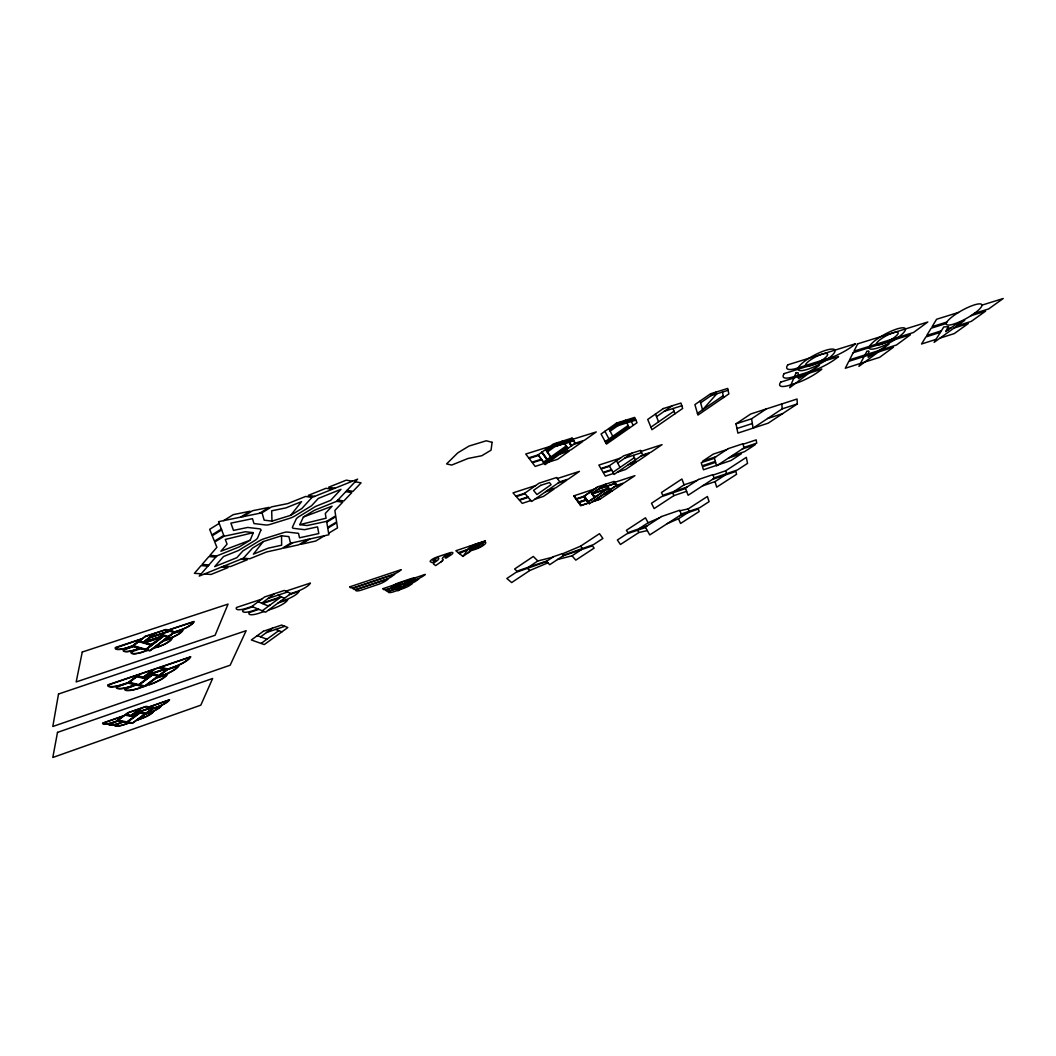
<?xml version="1.0" encoding="UTF-8"?>
<svg xmlns="http://www.w3.org/2000/svg" width="1056" height="1056" viewBox="0 0 1056 1056"><rect width="100%" height="100%" fill="white"/><g stroke="black" fill="none" stroke-linecap="round" stroke-linejoin="round"><path stroke-width="1.5" d="M115.315 725.01L115.302 725.195A11.906 2.64 -21.6 0 0 124.001 724.561L128.515 723.004L123.499 722.132M131.683 651.895L131.604 652.252A13.411 3.445 -21.4 0 0 136.712 653.387M171.481 638.642L171.336 639.012A13.319 3.419 -21.6 0 1 164.34 644.173L162.769 644.912A13.372 3.432 -21.6 0 1 157.793 646.866L152.684 648.754M250.193 540.184L253.282 532.633L245.348 531.749L224.07 536.25L214.751 542.005L216.889 547.325L209.946 555.35L216.784 555.931L239.356 546.836L250.193 540.184L220.876 551.232L227.066 544.144L225.284 539.444L253.282 532.633M336.719 501.31L342.672 502.234L334.871 510.444L335.689 515.856L326.621 521.36L307.085 525.545L299.825 524.634L303.389 517.018L314.411 510.286L336.719 501.31L357.601 479.147L311.982 497.442L301.871 508.504L290.743 515.315L271.986 521.136L264.172 520.159L262.033 512.78L271.577 506.867L287.826 503.58L305.633 496.452L311.982 497.442M152.711 711.889L152.592 712.114A11.827 2.627 -21.7 0 1 142.23 718.159L137.742 719.77L144.646 714.714M462.924 556.406L485.324 540.87L455.849 550.744L462.924 556.406L470.646 545.78M281.53 535.788L263.248 541.543L253.387 554.162L268.237 548.156L281.648 545.2L281.53 535.788L288.895 536.606L290.545 543.233L281.688 548.605L266.561 551.971L249.81 558.756L243.408 558.202L199.228 576.088L216.784 555.931M290.743 515.315L301.554 501.626L285.938 507.883L271.682 510.8L271.986 521.136M716.773 393.822L702.557 409.86L700.115 401.003M243.408 558.202L252.516 548.104L263.248 541.543M473.035 547.378L472.415 548.434A5.9 1.426 -24.6 0 0 473.55 548.856L473.92 548.816A5.9 1.426 -24.6 0 0 481.325 545.767A5.9 1.426 -24.6 0 0 482.064 543.312L481.694 543.338A5.9 1.426 -24.6 0 0 480.361 543.616L477.074 544.843A5.9 1.426 -24.6 0 0 473.339 547.114L473.207 547.298M403.379 587.096L405.306 585.354A5.755 1.373 -23.9 0 0 404.989 584.707A8.725 2.086 -24 0 1 404.474 583.757L405.214 582.767A8.725 2.086 -24 0 1 407.273 581.156L407.946 580.734A2.891 0.686 -24 0 1 411.444 579.44A2.891 0.686 -24 0 1 411.272 580.523A2.891 0.686 -24 0 1 407.735 582.041L407.062 583.11A5.861 1.399 -24 0 0 408.316 583.466L413.147 580.272A5.768 1.386 -24 0 0 414.691 578.49L414.625 578.358A5.768 1.386 -24 0 0 414.124 578.12L413.147 578.147A5.768 1.386 -24 0 0 410.758 578.741L398.851 582.767A5.795 1.399 -23.9 0 0 396.092 583.915L394.574 584.747A5.795 1.399 -23.9 0 0 393.334 585.578L393.017 585.829A5.795 1.399 -23.9 0 0 392.396 587.308L394.574 588.126A5.9 1.412 -23.8 0 0 397.188 586.463L397.967 585.354A2.891 0.7 -23.9 0 1 394.957 586.054A2.891 0.7 -23.9 0 1 396.541 584.483A2.891 0.7 -23.9 0 1 399.881 583.466L400.224 583.546A8.791 2.112 -23.8 0 1 400.739 584.285L400.198 585.209A8.791 2.112 -23.8 0 1 397.729 587.176A5.755 1.373 -23.9 0 0 396.092 588.496L396.158 589.552M122.338 649.11A14.414 3.775 -21.2 0 0 127.512 647.711L132.739 645.982L145.055 636.425L166.043 629.495L174.332 632.188L179.428 630.498A14.111 3.696 -21.7 0 0 184.681 628.439L186.344 627.647A14.111 3.696 -21.7 0 0 194.132 621.482L167.983 630.115M155.575 632.94L143.22 642.497L164.023 635.606L145.688 649.691M174.332 632.188L149.899 650.892L132.739 645.982M153.806 648.199L162.307 641.692M131.762 686.228A18.229 4.396 -21.5 0 1 116.305 686.822L128.423 682.691L139.894 674.018M154.612 669.016L143.101 677.688L152.83 674.375L138.6 685.04M160.631 676.355A18.018 4.343 -21.7 0 0 179.111 665.412L167.31 669.438L144.566 686.426L128.423 682.691M261.677 599.161L236.465 607.49A13.754 3.59 -22.4 0 0 240.794 609.602L242.18 609.378A13.754 3.59 -22.4 0 0 246.972 608.111L251.869 606.474L264.634 596.944L284.328 590.449L290.902 593.538L295.693 591.954A13.504 3.511 -22.9 0 0 300.696 589.987L302.306 589.208A13.504 3.511 -22.9 0 0 310.411 583.057L285.859 591.162M145.966 685.74L156.222 678.071L166.492 674.929A17.107 4.092 -21.6 0 1 149.371 684.565L139.801 688.063A18.005 4.303 -21.6 0 1 124.648 688.67L136.594 684.578M274.507 593.683L261.703 603.214L281.226 596.746L262.258 610.79M290.902 593.538L265.637 612.19L251.869 606.474M130.918 715.796L141.583 707.956M126.852 722.278L140.026 712.615M260.555 636.847L272.501 628.162M261.083 643.434L278.81 630.63M549.793 446.49L525.743 454.027L528.673 457.868L538.045 454.912L553.397 443.995L572.128 438.068L575.282 443.19L584.404 440.312L596.257 431.93L572.867 439.256M546.691 450.516L557.674 442.662M546.559 450.701L558.109 442.517M547.43 451.955L562.769 440.986L559.31 443.56L572.669 439.362M558.954 443.81L555.469 446.305L573.461 440.656M543.391 462.224L566.056 446.094M544.394 463.241L566.65 447.414M566.861 447.348L544.262 463.426L535.181 466.422L532.382 462.752L541.636 459.822M575.282 443.19L545.134 464.6L538.045 454.912M609.47 429.871L621.126 421.661M610.13 431.178L625.654 420.235M535.643 485.549L513.005 492.875L515.856 496.122L524.7 493.258L538.956 483.226L556.644 477.497L559.799 481.853L568.405 479.054L579.454 471.372L557.383 478.513M605.167 441.606L628.109 425.515M605.84 442.847L628.716 426.822M404.224 586.502L398.152 590.753L395.828 589.367M441.976 561.198L435.679 565.594L433.514 564.049A5.848 1.426 -24.3 0 1 435.574 561.739A8.923 2.191 -24.2 0 0 438.425 559.337L438.742 558.716A8.923 2.191 -24.2 0 0 438.306 557.911L437.976 557.819A2.944 0.726 -24.2 0 0 434.636 558.835A2.944 0.726 -24.2 0 0 432.947 560.472A2.944 0.726 -24.2 0 0 435.943 559.799L435.098 560.974A5.98 1.465 -24.2 0 1 432.392 562.69L430.333 561.752A5.874 1.439 -24.2 0 1 431.072 560.182L431.402 559.904A5.874 1.439 -24.2 0 1 433.686 558.479L434.227 558.202A5.874 1.439 -24.2 0 1 437.039 557.04L449.011 553.04A5.861 1.439 -24.4 0 1 451.387 552.46L451.757 552.433A5.861 1.439 -24.4 0 1 452.826 552.724L452.866 552.869A5.861 1.439 -24.4 0 1 451.216 554.743L446.226 558.043A5.94 1.452 -24.4 0 1 445.025 557.634L445.777 556.499A2.93 0.713 -24.4 0 0 449.368 554.954A2.93 0.713 -24.4 0 0 449.632 553.806A2.93 0.713 -24.4 0 0 446.094 555.1L445.856 555.245M559.799 481.853L531.67 501.468L524.7 493.258M656.528 416.671L672.17 405.794M650.905 427.178L674.005 411.18M700.616 402.811L716.338 391.974M609.272 465.775L623.74 455.809L640.57 450.371L642.668 454.925L614.143 474.408L609.272 465.775L600.877 468.508L598.858 465.089L620.387 458.119M617.681 463.043L632.174 453.09M697.435 413.358L723.241 395.683M612.942 472.296L634.379 457.618M591.056 491.476L597.815 486.922M592.416 493.205L605.22 484.48M605.972 484.229L592.165 493.508L608.335 488.149L587.968 501.97M588.152 501.904L608.203 488.294M602.778 494.815L592.68 501.587L600.23 499.066L592.35 501.745M600.204 499.026L610.645 492.083L602.725 494.723M612.163 490.934L622.71 483.925L614.777 486.552L604.626 493.495L612.19 490.974L604.283 493.667M735.992 423.839L750.75 413.978L797.042 399.023L797.32 403.933L768.161 423.179L737.893 433.105L735.992 423.839L751.555 418.796L766.339 408.936M537.834 560.96L533.306 556.459L514.602 568.999L517.004 571.151L528.568 567.138L537.834 560.96L552.737 557.198M441.091 561.818L442.266 560.96A5.848 1.426 -24.3 0 0 442.86 559.284A8.87 2.165 -24.4 0 1 442.622 557.924L443.243 557.212A8.87 2.165 -24.4 0 1 445.394 555.535L446.094 555.1M547.892 562.848L529.795 570.504L511.672 582.556L506.84 578.503L515.988 572.392L546.638 561.568M797.32 403.933L782.219 408.844L753.1 428.116L751.555 418.796M468.376 552.631L469.564 551.773A5.795 1.399 -24.5 0 0 470.224 550.084M562.465 553.832L580.549 546.176L599.478 533.676L602.897 538.441L593.525 544.606L563.653 555.152M572.035 555.812L581.288 549.714L592.39 545.86L594.132 548.117L575.797 560.129L572.035 555.812L557.555 559.495M674.032 491.476L684.13 484.836L697 480.48M686.611 491.304L673.873 495.634L654.152 508.57L651.486 503.263L661.452 496.703L685.542 488.519M713.104 475.042L725.749 470.765L746.328 457.354L747.516 463.399L737.326 469.999L713.948 477.932M648.146 522.76L645.467 517.81L626.406 530.284L627.884 532.646L638.695 528.898L648.146 522.76L659.578 517.77M702.53 485.879L715.044 481.615L725.102 475.094M647.302 530.574L638.88 532.514L620.413 544.5L617.377 539.999L626.696 533.927L645.586 527.498M679.879 510.748L688.156 508.913L707.388 496.492L709.091 501.653L699.574 507.778L681.265 513.995M678.467 518.734L687.878 512.675L698.293 509.058L699.191 511.513L680.566 523.459L678.467 518.734L667.326 523.604M219.199 523.393L209.656 529.333L211.9 534.93L221.351 529.069M223.648 520.621L233.257 514.642L250.074 511.236L240.491 517.176M221.668 529.901L212.23 535.748L214.434 541.2L223.766 535.432M242.999 516.661L252.582 510.721L269.108 507.368L259.565 513.282M292.802 542.731L283.945 548.104L298.835 544.79L307.666 539.444M326.753 522.152L335.808 516.661L336.6 521.954L327.637 527.366M309.883 538.956L301.052 544.289L315.731 541.028L324.522 535.722M327.769 528.145L336.706 522.746L337.484 527.908L328.627 533.24M459.426 553.595L485.324 540.87M303.389 517.018L332.099 506.207L325.288 513.44L326.093 518.206L299.825 524.634M638.695 528.898L647.183 525.822M679.615 515.671L687.878 512.675M129.69 722.779L125.36 724.297A12.685 2.812 -21.6 0 1 114.589 725.076L123.974 721.776M136.422 720.403L140.725 718.898A12.593 2.798 -21.7 0 0 153.542 711.414L144.302 714.648M133.571 713.843L151.747 707.494M118.166 720.773L108.689 724.086A12.804 2.851 -21.5 0 0 119.605 723.307M131.881 715.968L138.692 713.579M152.262 708.84L161.528 705.593A12.646 2.825 -21.8 0 1 148.632 713.13M123.803 715.704L102.683 723.083A12.923 2.904 -21.5 0 0 113.758 722.317M148.962 706.926L169.58 699.732A12.685 2.851 -21.8 0 1 156.592 707.322M155.866 677.992L167.627 673.966A17.926 4.277 -21.6 0 1 149.318 684.803M266.508 632.518L284.79 626.3M145.966 675.536L165.383 668.923M686.888 487.106L662.772 495.29L661.492 492.492L681.886 479.015L684.13 484.836M712.562 479.345L735.913 471.425L736.573 474.289L716.681 487.159L715.044 481.615M528.568 567.138L547.272 560.828M563.006 555.892L581.288 549.714M715.585 462.343L702.491 466.726L703.454 469.775L716.443 465.406M728.574 458L741.457 453.684L730.99 460.535L718.133 464.851M458.238 552.658L477.8 546.084M168.577 638.629L164.578 639.962L173.184 633.376L182.239 630.696A13.385 3.472 -21.6 0 1 175.138 635.923L173.567 636.676A13.385 3.472 -21.6 0 1 168.577 638.629M140.435 648.186L135.274 649.902A14.243 3.696 -21.3 0 1 130.165 651.288L128.647 651.539A14.243 3.696 -21.3 0 1 123.301 649.73L133.756 646.272M150.784 644.741L153.16 643.949M163.442 640.53L168.524 638.827A14.058 3.643 -21.6 0 0 173.752 636.781L175.402 635.989A14.058 3.643 -21.6 0 0 183.084 629.904L172.894 633.283M258.047 609.035L253.189 610.658A13.596 3.511 -22.5 0 1 248.477 611.912L247.104 612.137A13.596 3.511 -22.5 0 1 242.88 610.064L252.688 606.817M267.749 605.801L269.993 605.062M279.642 601.854L284.42 600.257A13.438 3.472 -22.8 0 0 289.397 598.303L290.994 597.538A13.438 3.472 -22.8 0 0 298.993 591.452L289.423 594.634M586.357 499.633L578.305 502.313L576.193 499.356L584.324 496.663M594.422 496.94L596.27 496.333L594.581 496.835L592.68 493.944M715.902 456.746L702.649 461.155L713.288 454.106L726.568 449.711M743.794 447.467L756.716 443.164L756.175 439.877L743.147 444.206M586.661 500.069L578.622 502.748L580.694 505.639L588.654 502.986M141.425 648.463L131.116 651.895A14.071 3.617 -21.4 0 0 136.343 653.677L138.138 653.136A13.451 3.458 -21.4 0 0 142.956 651.829M162.03 641.612L172.181 638.22A13.992 3.59 -21.6 0 1 164.591 644.239L162.954 645.018A13.992 3.59 -21.6 0 1 157.753 647.064M258.839 609.365L249.15 612.599A13.438 3.445 -22.6 0 0 253.282 614.618L254.628 614.407A13.438 3.445 -22.6 0 0 259.288 613.14L264.079 611.543M278.177 602.923L287.72 599.755A13.372 3.419 -22.7 0 1 279.827 605.761L278.23 606.514A13.372 3.419 -22.7 0 1 273.28 608.48L268.514 610.064M714.45 458.264L701.21 462.673L702.2 465.788L715.321 461.406M742.289 448.998L755.198 444.695L744.612 451.625L731.729 455.928M147.959 650.338L142.864 652.04A14.071 3.617 -21.4 0 1 137.834 653.413M599.359 488.664L615.001 483.49M149.384 637.745L170.214 630.854M268.092 598.462L287.641 591.994M599.016 488.836L615.212 483.476M144.223 642.8L162.598 636.702M262.508 603.557L279.748 597.841M592.456 493.957L606.751 489.218M142.204 638.642L115.315 647.526A14.414 3.775 -21.2 0 0 120.793 649.374L122.628 648.833A13.781 3.604 -21.2 0 0 127.591 647.5L132.436 645.889L141.042 639.21L115.83 647.882A13.781 3.604 -21.2 0 0 121.15 649.084M594.568 489.007L573.725 495.884L575.876 498.907L584.008 496.214L597.762 486.829L614.051 481.457L616.361 485.483L624.254 482.764L634.92 475.675L614.579 482.394M530.878 500.531L522.245 503.369L519.499 500.254L528.224 497.402M534.877 499.224L543.444 496.412L554.228 488.915L545.635 491.726M613.589 473.431L605.365 476.124L603.438 472.85L611.728 470.144M617.39 472.19L625.548 469.511L636.478 462.066L628.307 464.732M736.956 428.525L752.334 423.509M767.567 418.532L782.654 413.622M527.815 496.927L519.09 499.778L516.292 496.61L525.109 493.733M547.272 490.591L555.852 487.78L566.768 480.203L558.162 483.001M611.45 469.643L603.148 472.362L601.168 469.009L609.563 466.29M629.957 463.61L638.128 460.944L649.189 453.407L640.992 456.06M641.058 451.427L662.046 444.642L650.852 452.272L642.668 454.925M624.901 458.08L641.626 452.668M548.566 462.158L557.647 459.281L569.197 451.097L560.102 453.974M935.986 339.398L921.558 343.992L925.822 336.97L940.394 332.363M940.038 338.105L954.294 333.577L968.286 323.545L953.99 328.06M946.348 330.475L948.064 329.934M541.226 459.254L531.96 462.198L529.109 458.436L538.468 455.492M561.845 452.734L570.94 449.856L582.635 441.566L573.514 444.444M941.345 330.832L926.746 335.452L931.141 328.231L946.282 323.479M947.232 328.984L951.166 327.73M957.013 325.895L971.309 321.367L985.578 311.15L970.834 315.77M621.76 422.981L635.276 418.757M711.071 395.604L728.099 390.271M946.876 322.04L932.092 326.674L936.593 319.255L958.518 312.431M974.292 313.434L988.667 308.933L1003.2 298.518L981.935 305.144M558.914 443.744L572.92 439.362M617.866 425.726L635.87 420.077M664.316 411.246L681.82 405.768M555.073 446.49L573.712 440.642M290.545 543.233L328.878 534.758L326.621 521.36M262.033 512.78L218.539 521.664L224.07 536.25M201.221 573.804L194.41 573.342L201.089 565.607L207.913 566.122M204.349 574.015L211.028 574.464L227.938 567.613L221.377 567.125M208.93 564.947L202.105 564.432L208.916 556.552L215.754 557.119M223.925 566.095L230.459 566.584L247.289 559.772L240.874 559.231M314.635 496.373L308.299 495.383L326.014 488.281L332.218 489.324M337.907 500.056L343.847 500.993L351.793 492.624L345.853 491.621M334.858 488.268L328.667 487.212L346.302 480.15L352.361 481.259M347.054 490.354L352.994 491.357L361.086 482.83L355.146 481.76M125.136 714.727L134.732 716.496M138.138 712.246L145.622 713.684M143.326 686.651L136.066 684.974L125.374 689A17.173 4.105 -21.6 0 0 139.907 687.812M137.003 676.196L147.114 678.665M150.836 673.873L158.717 675.866M159.509 667.366L167.31 669.438M141.002 648.793L146.956 650.483M138.877 641.216L151.76 645.031M159.826 634.286L168.155 636.913M257.308 635.646L266.957 639.197M275.669 629.402L281.899 631.844M258.232 601.722L268.528 606.144M277.886 595.228L284.526 598.25M527.525 568.379L529.795 570.504M580.549 546.176L582.41 548.46M538.27 454.846L545.266 464.429M541.715 452.364L546.929 459.637M542.071 452.113L547.272 459.386M541.847 452.179L547.14 459.558M574.174 495.858L576.193 498.683M576.642 499.316L578.622 502.088M579.058 502.709L580.998 505.428M573.949 495.871L576.035 498.802M576.418 499.33L578.464 502.194L586.146 499.646L584.166 496.769M578.846 502.722L580.853 505.534L588.443 502.999L586.502 500.174M545.53 449.632L550.678 456.958M545.886 449.381L547.576 451.77M545.675 449.447L550.889 456.892M584.008 496.874L585.922 499.66M586.344 500.28L588.232 503.012M584.39 496.082L588.218 501.666M588.337 501.851L589.499 503.554M590.608 491.845L594.343 497.508M591.241 491.41L592.284 493.35M590.858 491.528L594.713 497.389M594.528 497.455L590.74 491.687L584.206 496.148L589.248 503.844L616.361 485.483L614.803 482.381M564.67 443.546L567.798 448.417M564.419 443.56L567.666 448.602M565.91 446.279L567.455 448.668M569.329 442.094L571.613 445.711M569.078 442.094L571.468 445.896M568.894 442.226L571.256 445.962M571.943 438.187L575.071 443.256M606.976 486.262L609.338 490.182M606.817 486.367L607.913 488.176M608.071 488.453L609.154 490.235M607.57 486.116L609.787 489.812M607.345 486.13L609.655 489.971M607.134 486.156L609.523 490.116M637.494 530.165L638.88 532.514M613.879 481.562L616.176 485.549M613.721 481.668L614.79 483.503M614.896 483.701L615.991 485.602M615.014 482.354L616.678 485.272M616.48 460.812L620.044 467.438M604.93 431.297L608.956 438.953M608.797 428.564L612.757 436.286M633.283 455.36L635.461 459.848M626.894 422.902L629.31 428.116M631.382 421.489L633.164 425.423M672.698 492.875L673.873 495.634M688.156 508.913L689.146 511.394M655.499 414.018L658.561 421.885M673.094 408.5L674.916 413.82M725.749 470.765L726.502 473.669M722.449 392.04L723.65 397.492M781.77 403.96L782.219 408.844M172.102 667.801A18.097 4.409 -21.8 0 0 190.753 656.753L107.778 684.922A18.467 4.501 -21.4 0 0 123.526 684.354M103.422 723.017L103.422 723.215A12.118 2.719 -21.5 0 0 112.358 722.581L116.965 720.997L122.47 716.364L103.422 723.017M108.57 684.882L108.544 685.265A17.622 4.29 -21.4 0 0 123.631 684.103L128.053 682.598L138.442 674.731L108.57 684.882M109.415 724.02L109.402 724.205A12.012 2.68 -21.5 0 0 118.232 723.584L122.786 722.014L117.678 721.129L109.415 724.02M117.084 686.77L117.058 687.152A17.398 4.198 -21.5 0 0 131.868 685.978L135.326 684.803L127.908 683.087L117.084 686.77M946.295 323.268L946.242 323.836A20.249 4.567 -29 0 0 969.764 316.457L974.675 313.17A20.249 4.567 -29 0 0 981.948 305.21L981.842 304.722A20.249 4.567 -29 0 0 960.062 311.507L958.241 312.602A20.249 4.567 -29 0 0 946.981 321.856L946.295 323.268M352.757 588.403L353.984 589.42A9.016 2.244 -23.5 0 0 358.116 588.733L386.1 579.322A8.936 2.204 -23.8 0 0 391.248 576.893L394.72 574.253L352.77 588.337M868.745 351.278L868.177 357.284L888.994 344.164L858.924 366.353L866.976 351.094L868.745 351.278M798.032 368.425L798.098 369.6A20.843 5.161 -28 0 0 824.036 361.469L828.881 358.116A20.843 5.161 -28 0 0 835.006 350.222L834.715 349.76A20.843 5.161 -28 0 0 810.652 357.245L808.817 358.367A20.843 5.161 -28 0 0 798.31 367.686L798.032 368.425M492.096 442.319L491.053 450.173L481.76 455.743L468.006 458.476L451.678 465.062L446.569 463.927L457.789 452.852L469.062 446.041L486.288 440.774L492.096 442.319M385.598 590.185L386.681 591.162A8.686 2.086 -23.8 0 0 390.575 590.502L410.546 583.704A8.633 2.059 -24 0 0 415.523 581.368L418.928 578.833L385.625 590.132M58.516 694.016L52.8 726.488L230.168 665.214L246.14 630.683L58.516 694.016M57.499 732.389L52.8 757.482L200.825 705.157L212.639 678.493L57.499 732.389M82.262 652.027L76.177 681.938L215.107 635.263L228.056 604.098L82.262 652.027M123.895 649.73L123.803 650.087A13.57 3.511 -21.3 0 0 129.03 651.262L130.469 651.011A13.609 3.524 -21.3 0 0 135.353 649.691L139.418 648.331L133.333 646.602L123.895 649.73M869.26 346.843L869.141 348.044A20.526 4.871 -28.5 0 0 893.891 340.283L898.762 336.956A20.526 4.871 -28.5 0 0 905.454 329.036L905.256 328.574A20.526 4.871 -28.5 0 0 882.314 335.716L880.493 336.811A20.526 4.871 -28.5 0 0 869.616 346.104L869.26 346.843M193.42 621.905L193.261 622.288A13.451 3.524 -21.7 0 1 186.094 627.568L184.51 628.32A13.451 3.524 -21.7 0 1 179.494 630.287L174.755 631.858L168.986 629.97L193.42 621.905M260.726 530.455L257.69 537.702A8.105 2.389 -22.3 0 1 254.588 540.646L238.524 550.48L223.568 556.512L214.685 566.623L236.887 557.647L242.92 550.889L258.931 541.094A7.986 2.336 -22.5 0 1 264.898 538.481L282.48 532.95A7.933 2.31 -22.7 0 1 287.602 532.079L298.492 533.346L299.508 537.794L318.806 533.557L317.539 526.865L304.537 529.676L293.7 528.37A7.96 2.336 -22.9 0 1 292.631 526.746L295.997 519.46A8.039 2.389 -22.9 0 1 299.218 516.45L315.691 506.378L330.66 500.359L340.996 489.311L318.292 498.432L311.533 505.771L295.007 515.896A8.158 2.455 -22.8 0 1 288.961 518.549L271.049 524.106A8.21 2.468 -22.5 0 1 265.729 524.977L253.994 523.565L252.476 518.681L230.894 523.129L233.495 530.416L247.698 527.446L259.499 528.818A8.184 2.442 -22.3 0 1 260.726 530.455M796.184 372.636L789.703 387.71L819.271 365.376L798.455 378.655L798.151 372.768L796.184 372.636M349.998 586.766L349.972 586.819A9.082 2.27 -23.5 0 0 355.397 587.162L392.621 574.662A8.963 2.231 -23.8 0 0 401.227 569.646L349.998 586.766M355.674 589.855L355.648 589.908A8.963 2.218 -23.6 0 0 360.98 590.225L379.474 583.994A8.91 2.191 -23.7 0 0 387.988 579.018L355.674 589.855M383.143 588.614L383.104 588.68A8.725 2.112 -23.8 0 0 388.146 588.997L416.922 579.229A8.646 2.086 -24.1 0 0 425.291 574.385L383.143 588.614M848.813 361.324L845.302 368.254L879.701 357.298L893.455 347.213L848.813 361.324M853.182 352.704L849.578 359.819L896.438 345.022L910.457 334.726L853.182 352.704M857.683 343.847L853.974 351.16L913.493 332.495L927.802 322.001L857.683 343.847M388.225 591.571L388.199 591.624A8.633 2.059 -23.9 0 0 393.149 591.928L404.065 588.205A8.606 2.046 -23.9 0 0 412.355 583.414L388.225 591.571M178.2 665.94L177.962 666.389A17.186 4.145 -21.7 0 1 160.697 676.117L157.278 677.292L167.666 669.53L178.2 665.94M160.684 706.081L160.552 706.306A11.867 2.653 -21.8 0 1 150.137 712.391L145.622 714.001L152.605 708.906L160.684 706.081M189.842 657.281L189.592 657.73A17.279 4.211 -21.8 0 1 172.168 667.564L167.851 669.042L160.763 667.154L189.842 657.281M168.722 700.22L168.604 700.445A11.906 2.68 -21.8 0 1 158.11 706.583L153.582 708.193L154.427 707.573L150.15 706.702L168.722 700.22M948.512 326.766L945.688 331.624L955.733 324.496L964.735 320.324L934.124 342.368L943.8 326.911L948.512 326.766M787.802 364.822L787.261 365.627A23.932 6.019 -28 0 0 795.274 368.729L831.587 357.364A23.786 5.874 -28.3 0 0 854.423 344.718L855.611 343.715L787.802 364.822M784.199 373.6L783.671 374.392A23.575 5.848 -27.9 0 0 791.617 377.322L814.862 369.996A23.483 5.768 -28.1 0 0 837.408 357.522L838.556 356.545L784.199 373.6M780.701 382.127L780.186 382.892A23.219 5.689 -27.8 0 0 788.066 385.678L798.455 382.378A23.192 5.663 -27.9 0 0 820.71 370.075L821.845 369.125L780.701 382.127M470.356 548.354L470.078 548.711A8.791 2.138 -24.6 0 0 471.438 550.216L471.979 550.163A8.791 2.138 -24.6 0 0 483.001 545.635A8.791 2.138 -24.6 0 0 484.202 541.939L482.381 542.203A8.791 2.138 -24.6 0 0 479.279 543.154L478.447 543.47A8.791 2.138 -24.6 0 0 473.59 545.886L473.141 546.163A2.904 0.713 -24.6 0 0 473.986 547.1A2.904 0.713 -24.6 0 0 477.602 544.777A2.904 0.713 -24.6 0 0 473.59 545.886L472.89 546.322A8.791 2.138 -24.6 0 0 470.725 547.985L470.356 548.354M138.758 641.639L133.465 645.731L145.82 649.282L151.048 645.269L138.758 641.639M145.358 636.517L139.603 640.979L143.352 642.088L154.427 633.521L145.358 636.517M149.675 637.837L144.368 641.929L163.007 635.752L159.403 634.616L149.675 637.837M155.879 633.032L150.533 637.164L169.211 630.986L165.62 629.825L155.879 633.032M161.449 637.27L151.206 644.411L145.24 642.642L161.449 637.27M163.878 636.029L146.401 649.453L150.031 650.483L167.442 637.151L163.878 636.029M173.62 632.425L168.3 636.504L160.842 634.141L169.778 631.184L173.62 632.425M136.858 676.698L129.334 682.374L138.758 684.565L146.216 678.968L136.858 676.698M140.263 674.111L137.914 675.893L143.26 677.2L153.173 669.728L140.263 674.111M146.335 675.629L144.527 676.988L151.562 674.586L146.335 675.629M154.981 669.121L147.404 674.824L164.129 669.134L158.968 667.762L154.981 669.121M151.404 675.074L147.272 678.176L144.382 677.477L151.404 675.074M152.658 674.863L139.498 684.737L144.725 685.951L157.832 676.17L152.658 674.863M166.426 669.742L158.875 675.378L152.104 673.662L164.842 669.319L166.426 669.742M127.802 712.76L117.19 720.601L132.515 723.268L153.595 707.863L146.15 706.358L127.802 712.76M125.004 715.163L118.034 720.298L126.971 721.868L133.888 716.786L125.004 715.163M128.159 712.826L125.994 714.437L131.063 715.374L140.237 708.616L128.159 712.826M133.927 713.909L131.762 715.506L139.181 712.906L133.927 713.909M141.94 708.022L134.917 713.183L150.572 707.718L145.662 706.728L141.94 708.022M137.372 714.239L134.864 716.074L133.069 715.744L137.372 714.239M139.88 713.038L127.684 721.987L132.647 722.858L144.791 713.975L139.88 713.038M152.764 708.154L145.768 713.262L139.326 712.021L151.259 707.85L152.764 708.154M263.287 631.29L251.368 639.976L264.251 644.569L287.852 627.541L281.675 625.046L263.287 631.29M616.572 423.073L601.075 434.016L606.5 444.074L637.019 422.717L634.696 417.41L616.572 423.073M540.659 485.377L533.544 490.38L536.95 494.551L551.087 484.678L549.476 482.526L540.659 485.377M663.34 408.553L647.724 419.443L651.948 429.7L682.678 408.448L680.948 403.049L663.34 408.553M710.609 393.769L694.901 404.606L697.937 415.074L728.851 393.914L727.716 388.423L710.609 393.769M478.553 545.569L477.682 546.124A5.808 1.412 -24.6 0 1 472.864 548.275L472.362 548.407A5.808 1.412 -24.6 0 1 470.131 548.671L469.775 548.513A5.808 1.412 -24.6 0 1 472.468 545.648A5.808 1.412 -24.6 0 1 478.856 543.259L479.213 543.233A5.808 1.412 -24.6 0 1 480.137 543.418L480.256 543.682A5.808 1.412 -24.6 0 1 478.553 545.569M553.568 556.644L546.454 561.37L549.688 564.696L563.825 555.337L562.294 553.634L553.568 556.644M728.165 448.642L714.318 457.789L716.575 465.868L743.886 447.942L743.054 443.718L728.165 448.642M698.531 479.477L685.384 488.096L688.129 495.264L714.08 478.355L712.972 474.606L698.531 479.477M822.083 360.188L821.04 360.848A12.514 3.102 -28 0 1 816.552 363.37L815.39 363.911A12.514 3.102 -28 0 1 807.563 366.366L806.929 366.379A12.514 3.102 -28 0 1 805.451 365.746L805.385 365.416A12.514 3.102 -28 0 1 814.506 357.469A12.514 3.102 -28 0 1 826.967 353.562A12.514 3.102 -28 0 1 822.083 360.188M661.452 516.556L645.322 527.023L649.744 534.93L681.476 514.483L679.668 510.259L661.452 516.556M892.294 338.936L891.251 339.596A12.316 2.917 -28.5 0 1 886.802 342.065L885.68 342.606A12.316 2.917 -28.5 0 1 878.209 344.942L877.628 344.942A12.316 2.917 -28.5 0 1 876.388 344.256L876.361 343.926A12.316 2.917 -28.5 0 1 885.786 336.019A12.316 2.917 -28.5 0 1 897.666 332.297A12.316 2.917 -28.5 0 1 892.294 338.936"/></g></svg>
